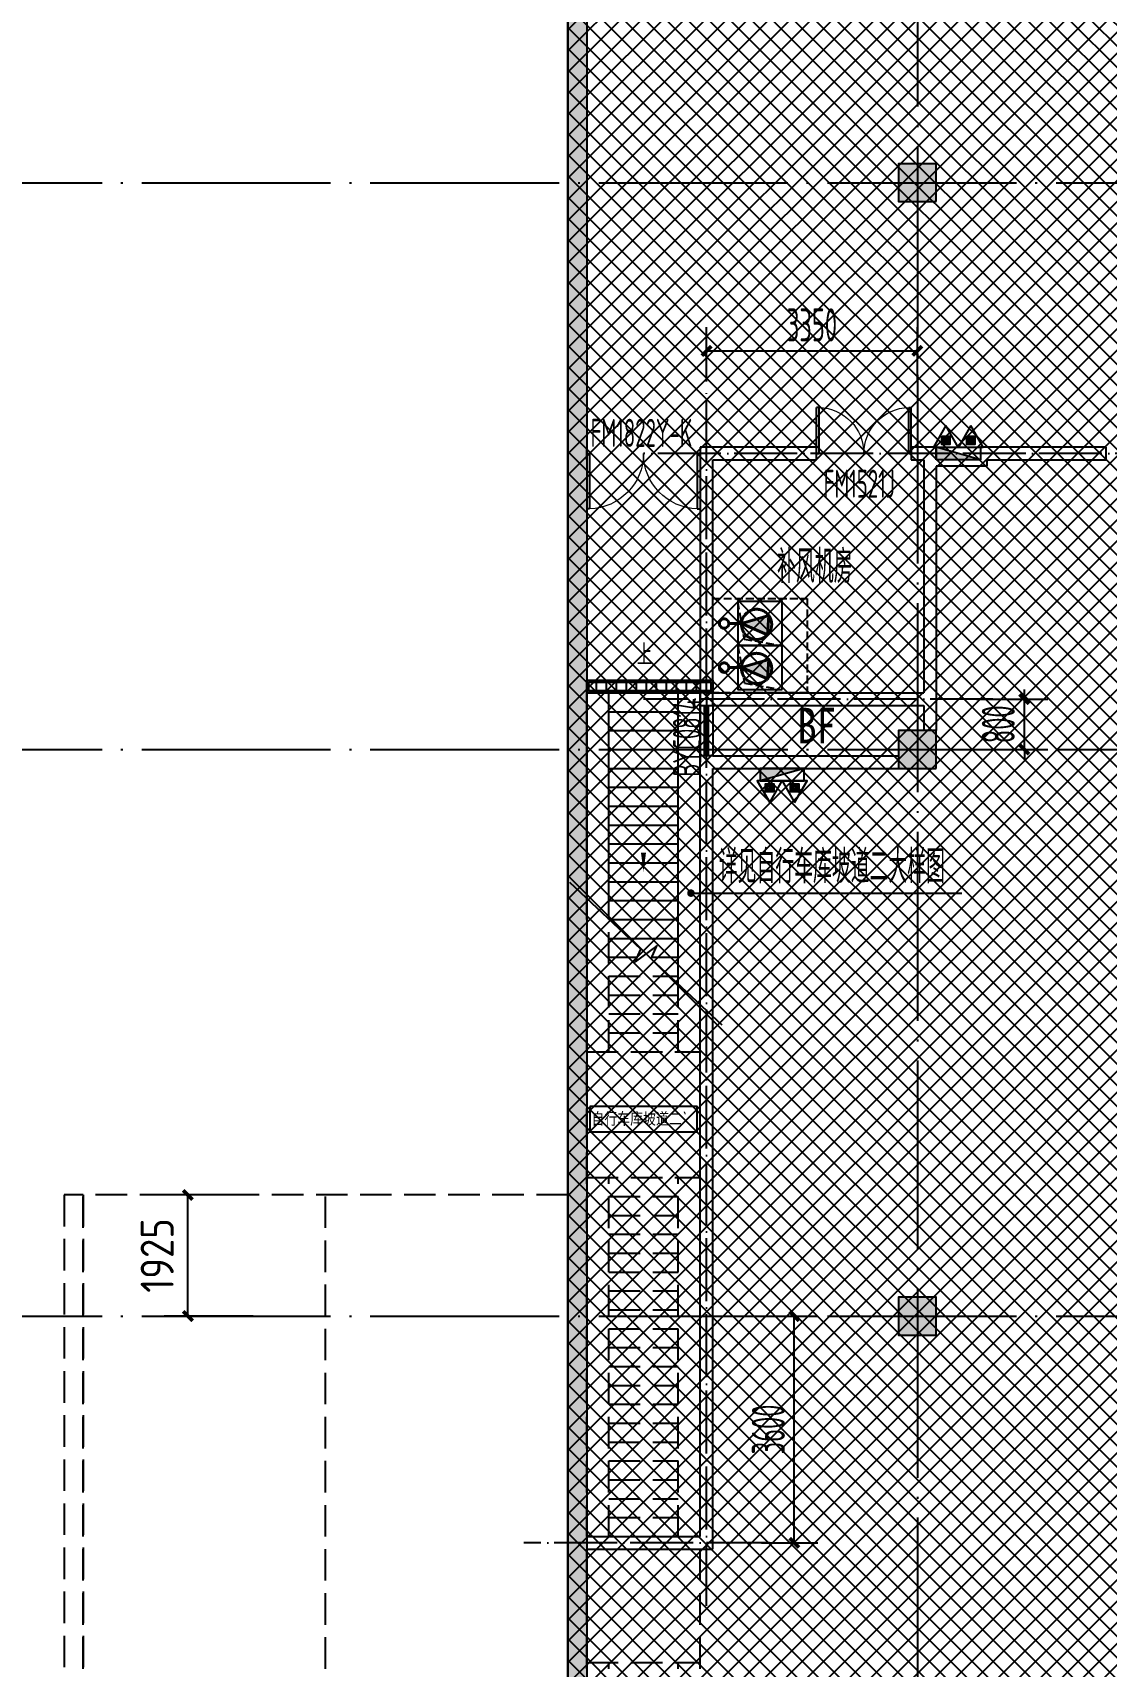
# Model space of a CAD drawing. Extents: x -473190 to 2138458, y -81875 to 2633646.
# Drawn here: x 909657 to 926707, y 20631 to 46576 of the extents above; entities that cross this region are included whole.
import ezdxf

# ---------------------------------------------------------------- set-up
doc = ezdxf.new("R2010")
doc.units = 0
doc.header["$LTSCALE"] = 1000
for name, pattern in [('DASH', [0.35, 0.25, -0.1]), ('DOTE', [2.42, 2, -0.2, 0.02, -0.2]), ('排水', [1.1, 1, -0.1])]:
    doc.linetypes.add(name, pattern=pattern)
for name, color, linetype in [('03小品', 2, 'Continuous'), ('A-COLUMN', 2, 'Continuous'), ('A-ROOM_NAME', 23, 'Continuous'), ('A-STAIR', 3, 'Continuous'), ('A-WALL', 2, 'Continuous'), ('A-WINDOW', 4, 'Continuous'), ('DIM_LEAD', 3, 'Continuous'), ('DIM_SYMB', 3, 'Continuous'), ('DOOR_FIRE', 4, 'Continuous'), ('DOOR_FIRE_TEXT', 7, 'Continuous'), ('DOTE', 1, 'DOTE'), ('PUB_DIM', 3, 'Continuous'), ('PUB_HATCH', 8, 'Continuous'), ('PUB_TEXT', 7, 'Continuous'), ('W-EQUIP_消火栓', 7, 'Continuous'), ('W-EQUIP_灭火器', 7, 'Continuous'), ('WINDOW', 4, 'Continuous'), ('WINDOW_TEXT', 7, 'Continuous'), ('集水坑', 4, 'Continuous'), ('雨棚投影', 147, 'Continuous')]:
    doc.layers.add(name, color=color, linetype=linetype)
doc.layers.add('GPS-污水', color=2, linetype='排水', lineweight=40)
doc.styles.add('8B2_01', font='simhei.ttf', dxfattribs={"width": 0.8})
doc.styles.add('8B2_02', font='tssdeng.shx', dxfattribs={"width": 0.6, "bigfont": 'TSSDCHN.shx'})
doc.styles.add('_TCH_DIM', font='SIMPLEX', dxfattribs={"bigfont": 'GBCBIG'})
doc.styles.add('_TCH_DIM_T3', font='tssdeng.shx', dxfattribs={"width": 0.564706, "bigfont": '@@@tssdchn.shx'})
doc.styles.add('_TCH_WINDOW', font='tssdeng.shx', dxfattribs={"width": 0.8, "height": 3.5, "bigfont": 'tssdchn.shx'})
doc.styles.get("Standard").update_dxf_attribs({"font": 'gbenor.shx', "bigfont": 'gbcbig.shx'})
doc.styles.add('STANDARD_T3', font='gbenor.shx', dxfattribs={"bigfont": 'gbcbig.shx'})
doc.dimstyles.new('_TCH_ARCH&&150', dxfattribs={"dimtxt": 525, "dimasz": 150, "dimexe": 375, "dimexo": 450, "dimgap": 150, "dimtad": 1, "dimdec": 0, "dimzin": 0, "dimdsep": 46, "dimtxsty": '_TCH_DIM_T3', "dimblk": 'ARCHTICK', "dimcen": 0.09, "dimclrt": 7, "dimazin": 2, "dimtfac": 1, "dimtdec": 0, "dimtix": 1, "dimtmove": 2, "dimatfit": 3, "dimfxl": 0, "dimtolj": 1, "dimtzin": 0, "dimarcsym": 0})
doc.dimstyles.new('STANDARD&&150', dxfattribs={"dimtxt": 525, "dimasz": 150, "dimexe": 375, "dimexo": 450, "dimgap": 225, "dimtad": 1, "dimdec": 0, "dimzin": 0, "dimdsep": 46, "dimtxsty": 'STANDARD_T3', "dimblk": 'ARCHTICK', "dimcen": 0.09, "dimadec": 0, "dimazin": 0, "dimtfac": 1, "dimtdec": 0, "dimtix": 1, "dimtmove": 2, "dimatfit": 3, "dimfxl": 0, "dimtolj": 1, "dimtzin": 0, "dimarcsym": 0})

# ---------------------------------------------------------------- blocks, each defined once
blk = doc.blocks.new('坡道')
at = {"layer": '雨棚投影', "linetype": 'DASH', "lineweight": -3, "ltscale": 2}
blk.add_line((-138368, -493850), (-175993, -493851), dxfattribs=at)
for points in [[(-138368, -490000), (-175993, -490001), (-175993, -497701), (-138368, -497700)], [(-138368, -498000), (-138368, -497701), (-175993, -497701), (-175993, -498000)]]:
    blk.add_lwpolyline(points, close=True, dxfattribs=at)
blk = doc.blocks.new('自行车坡道')
at = {"layer": 'A-STAIR'}
for p, q in [((-72448, -339871), (-67495, -339871)), ((-67495, -341671), (-67495, -339871)), ((-72119, -340221), (-67495, -340221)), ((-71995, -340353), (-71995, -340221)), ((-71695, -340638), (-71695, -340221)), ((-71395, -340993), (-71395, -340221)), ((-71095, -341321), (-71095, -340221)), ((-70795, -341321), (-70795, -340221)), ((-70495, -341321), (-70495, -340221)), ((-70195, -341321), (-70195, -340221)), ((-69895, -341321), (-69895, -340221)), ((-69595, -341321), (-69595, -340221)), ((-69295, -341321), (-69295, -340221)), ((-68995, -341321), (-68995, -340221)), ((-68695, -341321), (-68695, -340221)), ((-68395, -341321), (-68395, -340221)), ((-68095, -341321), (-68095, -340221)), ((-67795, -341321), (-67795, -340221)), ((-71095, -341321), (-67495, -341321)), ((-70759, -341671), (-67495, -341671))]:
    blk.add_line(p, q, dxfattribs=at)
at = {"layer": 'DIM_SYMB'}
blk.add_lwpolyline([(-72776, -339521), (-71718, -340648), (-71513, -340560), (-71768, -340902), (-71564, -340812), (-70507, -341939)], dxfattribs=at)
at = {"layer": '雨棚投影', "color": 252, "linetype": 'DASH', "lineweight": -3, "ltscale": 2}
for p, q in [((-96295, -339871), (-72448, -339871)), ((-82895, -341671), (-82895, -339871)), ((-80895, -341671), (-80895, -339871)), ((-75195, -341671), (-75195, -339871)), ((-73195, -341671), (-73195, -339871)), ((-88595, -340221), (-82895, -340221)), ((-80895, -340221), (-75195, -340221)), ((-80595, -341321), (-80595, -340221)), ((-80295, -341321), (-80295, -340221)), ((-79995, -341321), (-79995, -340221)), ((-79695, -341321), (-79695, -340221)), ((-79395, -341321), (-79395, -340221)), ((-79095, -341321), (-79095, -340221)), ((-78795, -341321), (-78795, -340221)), ((-78495, -341321), (-78495, -340221)), ((-78195, -341321), (-78195, -340221)), ((-77895, -341321), (-77895, -340221)), ((-77595, -341321), (-77595, -340221)), ((-77295, -341321), (-77295, -340221)), ((-76995, -341321), (-76995, -340221)), ((-76695, -341321), (-76695, -340221)), ((-76395, -341321), (-76395, -340221)), ((-76095, -341321), (-76095, -340221)), ((-75795, -341321), (-75795, -340221)), ((-75495, -341321), (-75495, -340221)), ((-73195, -340221), (-72119, -340221)), ((-72895, -341321), (-72895, -340221)), ((-72595, -341321), (-72595, -340221)), ((-72295, -341321), (-72295, -340221)), ((-71995, -341321), (-71995, -340353)), ((-71695, -341321), (-71695, -340869)), ((-71395, -341321), (-71395, -340993)), ((-88595, -341321), (-82895, -341321)), ((-80895, -341321), (-75195, -341321)), ((-73195, -341321), (-71095, -341321)), ((-96295, -341671), (-70759, -341671))]:
    blk.add_line(p, q, dxfattribs=at)
blk = doc.blocks.new('$SB01_1')
h = blk.add_hatch(color=256)
h.dxf.hatch_style = 1
h.paths.add_polyline_path([(-0.381, -0.323), (0.5, 0), (-0.381, 0.323)])
h.paths.add_polyline_path([(0, 0), (0.002, 0), (0.002, 0.001), (0, 0.001)], flags=24)
h.paths.add_polyline_path([(0, -0.002), (0.003, -0.002), (0.003, -0.001), (0, -0.001)], flags=24)
h.paths.add_polyline_path([(0, -0.003), (0.003, -0.003), (0.003, -0.002), (0, -0.002)], flags=24)
for p, q in [((0.5, 0), (-0.381, 0.323)), ((-0.381, 0.323), (-0.381, -0.323)), ((0.5, 0), (-0.381, -0.323))]:
    blk.add_line(p, q)
blk.add_circle((0, 0), 0.5)
at = {"flags": 1}
for tag, p in [('UNIT', (0, 0)), ('SPEC', (0, -0.002)), ('WHAT', (0, -0.003))]:
    blk.add_attdef(tag, p, '', height=0.001, dxfattribs=at)
blk = doc.blocks.new('人防集水坑')
at = {"layer": 'GPS-污水', "linetype": '排水'}
for p, q in [((307486, 701151), (307284, 701151)), ((307486, 700451), (307284, 700451))]:
    blk.add_line(p, q, dxfattribs=at)
for centre in [(307561, 701151), (307561, 700451)]:
    blk.add_circle(centre, 75, dxfattribs=at)
at = {"layer": '集水坑', "linetype": 'DASH', "ltscale": 0.5}
blk.add_lwpolyline([(306241, 700051), (306241, 701551), (307741, 701551), (307741, 700051)], close=True, dxfattribs=at)
at = {"layer": '集水坑', "linetype": 'Continuous', "ltscale": 0.5}
for points in [[(306641, 701501), (306641, 700801), (307341, 700801), (307341, 701501)], [(306641, 700801), (306641, 700101), (307341, 700101), (307341, 700801)]]:
    blk.add_lwpolyline(points, close=True, dxfattribs=at)
at = {"layer": '集水坑', "linetype": 'DASH', "ltscale": 0.5}
for points in [[(307341, 700801), (307237, 701397), (306641, 701501)], [(307347, 700101), (307243, 700697), (306647, 700801)]]:
    blk.add_lwpolyline(points, dxfattribs=at)
at = {"layer": 'GPS-污水', "linetype": '排水', "xscale": -480.0000000000002, "yscale": 480.0000000000002, "zscale": 480.0000000000002, "rotation": 176.2535374729293}
for p in [(307045, 701164, 0), (307045, 700464, 0)]:
    blk.add_blockref('$SB01_1', p, dxfattribs=at)
blk = doc.blocks.new('A$C3672542B')
at = {"layer": '集水坑', "linetype": 'Continuous', "rotation": 180}
blk.add_blockref('人防集水坑', (321974.7, 553032.5), dxfattribs=at)
blk = doc.blocks.new('_ArchTick')
at = {"color": 0, "linetype": 'ByBlock', "const_width": 0.4}
blk.add_lwpolyline([(-0.5, -0.5), (0.5, 0.5)], dxfattribs=at)
blk = doc.blocks.new('*D5468')
at = {"layer": 'Defpoints', "color": 0, "transparency": 16777216}
for p in [(-16489, -102500), (-15277, -102500), (-16489, -103300)]:
    blk.add_point(p, dxfattribs=at)
at = {"layer": 'PUB_DIM', "color": 0, "lineweight": -2, "transparency": 16777216}
for p, q in [((-15277, -102500), (-15277, -102350)), ((-16039, -102500), (-14902, -102500)), ((-15277, -103300), (-15277, -102500)), ((-16039, -103300), (-14902, -103300)), ((-15277, -103300), (-15277, -103450))]:
    blk.add_line(p, q, dxfattribs=at)
at = {"layer": 'PUB_DIM', "color": 0, "lineweight": -2, "transparency": 16777216, "xscale": 150, "yscale": 150, "zscale": 150}
for p, rotation in [((-15277, -102500), 270), ((-15277, -103300), 90)]:
    blk.add_blockref('_ArchTick', p, dxfattribs=dict(at, rotation=rotation))
at = {"layer": 'PUB_DIM', "color": 7, "transparency": 16777216, "insert": (-15690, -102900), "char_height": 525, "attachment_point": 5, "rotation": 90, "style": '_TCH_DIM_T3'}
blk.add_mtext('\\A1;800', dxfattribs=at)
blk = doc.blocks.new('*D5471')
at = {"layer": 'Defpoints', "color": 0, "transparency": 16777216}
for p in [(-16975, -96970), (-20325, -97906), (-16975, -97906)]:
    blk.add_point(p, dxfattribs=at)
at = {"layer": 'PUB_DIM', "color": 0, "lineweight": -2, "transparency": 16777216}
for p, q in [((-20325, -97456), (-20325, -96595)), ((-16975, -97456), (-16975, -96595)), ((-20325, -96970), (-16975, -96970))]:
    blk.add_line(p, q, dxfattribs=at)
at = {"layer": 'PUB_DIM', "color": 0, "lineweight": -2, "transparency": 16777216, "xscale": 150, "yscale": 150, "zscale": 150, "rotation": 180}
blk.add_blockref('_ArchTick', (-20325, -96970), dxfattribs=at)
at = {"layer": 'PUB_DIM', "color": 0, "lineweight": -2, "transparency": 16777216, "xscale": 150, "yscale": 150, "zscale": 150}
blk.add_blockref('_ArchTick', (-16975, -96970), dxfattribs=at)
at = {"layer": 'PUB_DIM', "color": 7, "transparency": 16777216, "insert": (-18650, -96557), "char_height": 525, "attachment_point": 5, "style": '_TCH_DIM_T3'}
blk.add_mtext('\\A1;3350', dxfattribs=at)
blk = doc.blocks.new('*D5476')
at = {"layer": 'Defpoints', "color": 0, "transparency": 16777216}
for p in [(-19900, -112300), (-18930, -112300), (-19900, -115900)]:
    blk.add_point(p, dxfattribs=at)
at = {"layer": 'PUB_DIM', "color": 0, "lineweight": -2, "transparency": 16777216}
for p, q in [((-19450, -112300), (-18555, -112300)), ((-18930, -115900), (-18930, -112300)), ((-19450, -115900), (-18555, -115900))]:
    blk.add_line(p, q, dxfattribs=at)
at = {"layer": 'PUB_DIM', "color": 0, "lineweight": -2, "transparency": 16777216, "xscale": 150, "yscale": 150, "zscale": 150}
for p, rotation in [((-18930, -112300), 90), ((-18930, -115900), 270)]:
    blk.add_blockref('_ArchTick', p, dxfattribs=dict(at, rotation=rotation))
at = {"layer": 'PUB_DIM', "color": 7, "transparency": 16777216, "insert": (-19342, -114100), "char_height": 525, "attachment_point": 5, "rotation": 90, "style": '_TCH_DIM_T3'}
blk.add_mtext('\\A1;3600', dxfattribs=at)
blk = doc.blocks.new('A$C5C451EB0')
at = {"layer": '03小品'}
h = blk.add_hatch(dxfattribs=at)
h.set_pattern_fill('ANSI31', color=8, scale=100, angle=495, style=0)
h.set_pattern_definition([(180, (-767005.92, 3086967.97), (-1e-13, -158.75), [])])
h.paths.add_polyline_path([(-170, -170), (-30, -170), (-30, 1770), (-170, 1770)])
at = {"layer": '03小品', "color": 4}
blk.add_lwpolyline([(0, 367), (0, -200), (-200, -200), (-200, 1800), (0, 1800), (0, 367)], dxfattribs=at)
blk.add_lwpolyline([(-30, 367), (-30, -170), (-170, -170), (-170, 1770), (-30, 1770)], close=True, dxfattribs=at)
at = {"layer": '雨棚投影', "linetype": 'DASH', "lineweight": -3, "ltscale": 2}
blk.add_line((0, 1800), (0, -200), dxfattribs=at)
blk = doc.blocks.new('$TwtSys$00000434')
for p, q in [((-0.5, 0.5), (-0.5, -0.5)), ((-0.5, -0.5), (0.5, 0.5)), ((0.5, 0.5), (-0.5, 0.5)), ((0.5, -0.5), (0.5, 0.5)), ((-0.5, -0.5), (0.5, -0.5))]:
    blk.add_line(p, q)
blk.add_solid([(0.5, -0.5), (0.5, 0.5), (-0.5, -0.5)])
blk = doc.blocks.new('$TwtSys$00000546')
h = blk.add_hatch()
h.set_pattern_fill('ANSI31', color=256, scale=200, style=0)
h.set_pattern_definition([(45, (-38543.802, -6670.83), (-17.67767, 17.67767), [])])
h.paths.add_polyline_path([(-65, 174), (65, 174), (65, 44), (-65, 44)])
for points in [[(0, 344), (-198, 0), (198, 0)], [(-65, 174), (65, 174), (65, 44), (-65, 44)]]:
    blk.add_lwpolyline(points, close=True)
blk = doc.blocks.new('ADFASDF')
h = blk.add_hatch()
h.set_pattern_fill('ANSI37', color=8, scale=150)
h.set_pattern_definition([(45, (0, 0), (-168.3798, 168.3798), []), (135, (0, 0), (-168.3798, -168.3798), [])])
h.paths.add_polyline_path([(521397, 239186), (521397, 224886), (539697, 224886), (539697, 169261), (524947, 169261), (524947, 171211), (527822, 171211), (527922, 176611), (501318, 176611), (501125, 109884), (530547, 109887), (530547, 107449), (538188, 100503), (536147, 98236), (540086, 94690), (517812, 69953), (517812, 59790), (482108, 20136), (405247, 20136), (405247, 26086), (391997, 40436), (391997, 64736), (399997, 64738), (399997, 239186), (409022, 239186)])
blk.add_lwpolyline([(539697, 224886), (539697, 169261), (524947, 169261), (524947, 171211), (527822, 171211), (527922, 176611), (501318, 176611), (501125, 109884), (530547, 109887), (530547, 107449), (538188, 100503), (536147, 98236), (540086, 94690), (517812, 69953), (517812, 59790), (482108, 20136), (405247, 20136), (405247, 26086), (391997, 40436), (391997, 64736), (399997, 64738), (399997, 239186)])
blk = doc.blocks.new('*D1988')
at = {"layer": 'Defpoints', "color": 0, "transparency": 16777216}
for p in [(912122, 28117), (913606, 28117), (913606, 26192)]:
    blk.add_point(p, dxfattribs=at)
at = {"layer": 'PUB_DIM', "color": 0, "lineweight": -2, "transparency": 16777216}
for p, q in [((913156, 28117), (911747, 28117)), ((912122, 26192), (912122, 28117)), ((913156, 26192), (911747, 26192))]:
    blk.add_line(p, q, dxfattribs=at)
at = {"layer": 'PUB_DIM', "color": 0, "lineweight": -2, "transparency": 16777216, "xscale": 150, "yscale": 150, "zscale": 150}
for p, rotation in [((912122, 28117), 90), ((912122, 26192), 270)]:
    blk.add_blockref('_ArchTick', p, dxfattribs=dict(at, rotation=rotation))
at = {"layer": 'PUB_DIM', "color": 0, "transparency": 16777216, "insert": (911634, 27155), "char_height": 525, "attachment_point": 5, "rotation": 90, "style": 'STANDARD_T3'}
blk.add_mtext('\\A1;1925', dxfattribs=at)
blk = doc.blocks.new('$DorLib2D$00000002')
for p, q in [((-0.5, 0), (-0.5, 0.4875)), ((-0.475, 0.4875), (-0.5, 0.4875)), ((-0.475, 0), (-0.475, 0.4875)), ((0.475, 0), (0.475, 0.4875)), ((0.475, 0.4875), (0.5, 0.4875)), ((0.5, 0), (0.5, 0.4875)), ((-0.5, 0), (-0.475, 0)), ((0.5, 0), (0.475, 0))]:
    blk.add_line(p, q)
at = {"lineweight": 13}
for centre, start, end in [((-0.4875, 0), 0, 88.53072), ((0.4875, 0), 91.46928, 180)]:
    blk.add_arc(centre, 0.4875, start, end, dxfattribs=at)
blk = doc.blocks.new('$WINLIB2D$00000039')
at = {"color": 0}
for points in [[(-0.5, 0.5), (-0.5, -0.5)], [(0.5, 0.5), (-0.5, 0.5)], [(0.5, -0.5), (0.5, 0.5)], [(-0.5, 0.167), (0.5, 0.167)], [(-0.452, -0.167), (-0.5, 0.084)], [(-0.384, -0.167), (-0.448, 0.167)], [(-0.316, -0.167), (-0.38, 0.167)], [(-0.248, -0.167), (-0.312, 0.167)], [(-0.18, -0.167), (-0.244, 0.167)], [(-0.112, -0.167), (-0.176, 0.167)], [(-0.044, -0.167), (-0.108, 0.167)], [(0.024, -0.167), (-0.04, 0.167)], [(0.092, -0.167), (0.028, 0.167)], [(0.16, -0.167), (0.096, 0.167)], [(0.228, -0.167), (0.164, 0.167)], [(0.296, -0.167), (0.232, 0.167)], [(0.364, -0.167), (0.3, 0.167)], [(0.432, -0.167), (0.368, 0.167)], [(0.5, -0.167), (0.436, 0.167)], [(-0.5, -0.167), (0.5, -0.167)], [(0.5, -0.5), (-0.5, -0.5)]]:
    blk.add_lwpolyline(points, dxfattribs=at)
blk = doc.blocks.new('_FZH')
blk.add_lwpolyline([(-0.5, -0.5), (0.5, -0.5), (0.5, 0.5), (-0.5, 0.5)], close=True)
at = {"layer": 'PUB_HATCH'}
blk.add_solid([(-0.5, -0.5), (0.5, -0.5), (-0.5, 0.5), (0.5, 0.5)], dxfattribs=at)
blk = doc.blocks.new('A$C2B5B1B2C')
at = {"layer": 'DOTE', "linetype": 'DOTE', "ltscale": 0.5}
for p, q in [((-20325, -116900), (-20325, -97600)), ((475, -98600), (-21325, -98600)), ((-15775, -102500), (-21325, -102500)), ((-19325, -115900), (-23225, -115900))]:
    blk.add_line(p, q, dxfattribs=at)
at = {"layer": 'PUB_DIM'}
for p1, p2, distance, picture, middle in [((-20325, -97906.2), (-16975, -97906.2), 936.6, '*D5471', (-18650, -96557.1)), ((-16488.7, -103300), (-16488.7, -102500), -1211.6, '*D5468', (-15689.6, -102900)), ((-19900.4, -115900), (-19900.4, -112300), -970.4, '*D5476', (-19342.4, -114100))]:
    dim = blk.add_aligned_dim(p1=p1, p2=p2, distance=distance, dimstyle='_TCH_ARCH&&150', dxfattribs=at)
    dim.commit()
    dim.dimension.update_dxf_attribs({"geometry": picture, "text_midpoint": middle})

msp = doc.modelspace()

# ---------------------------------------------------------------- hatches: boundary and pattern name
at = {"layer": 'PUB_HATCH'}
for points in [[(918456.7, 107192.4), (918156.7, 107192.4), (918156.7, 39892.4), (918456.7, 39892.4)], [(918456.7, 39892.4), (918156.7, 39892.4), (918156.7, 8192.4), (918456.7, 8192.4)]]:
    msp.add_hatch(color=256, dxfattribs=at).paths.add_polyline_path(points)

# ---------------------------------------------------------------- linework, layer by layer
at = {"color": 1}
msp.add_lwpolyline([(918506.7, 29521.8), (918506.7, 29121.8), (920206.7, 29121.8), (920206.7, 29521.8), (918506.7, 29521.8)], dxfattribs=at)
at = {"layer": 'A-WALL'}
for p, q in [((918156.7, 107192.4), (918156.7, 39892.4)), ((918456.7, 107192.4), (918456.7, 39892.4)), ((918456.7, 39792.4), (918456.7, 39992.4)), ((920356.7, 39992.4), (920256.7, 39992.4)), ((920256.7, 39992.4), (920256.7, 39792.4)), ((922106.7, 39992.4), (920356.7, 39992.4)), ((922106.7, 39792.4), (922106.7, 39992.4)), ((924006.7, 39992.4), (923606.7, 39992.4)), ((923606.7, 39992.4), (923606.7, 39792.4)), ((924006.7, 39992.4), (924006.7, 39792.4)), ((924706.7, 39992.4), (924706.7, 39792.4)), ((926706.7, 39992.4), (924706.7, 39992.4)), ((926706.7, 39792.4), (926706.7, 39992.4)), ((918156.7, 39892.4), (918156.7, 8192.4)), ((918456.7, 39892.4), (918456.7, 8192.4)), ((920256.7, 39792.4), (920256.7, 35892.4)), ((920456.7, 39792.4), (922106.7, 39792.4)), ((920456.7, 35892.4), (920456.7, 39792.4)), ((923606.7, 39792.4), (923806.7, 39792.4)), ((923806.7, 39792.4), (923806.7, 39742.4)), ((923806.7, 39742.4), (923806.7, 36092.4)), ((924706.7, 39792.4), (924006.7, 39792.4)), ((924806.7, 39792.4), (924806.7, 39692.4)), ((924806.7, 39792.4), (926706.7, 39792.4)), ((924806.7, 39692.4), (924006.7, 39692.4)), ((924006.7, 39692.4), (924006.7, 35992.4)), ((920356.7, 36092.4), (923806.7, 36092.4)), ((920356.7, 36092.4), (920356.7, 35892.4)), ((920256.7, 35892.4), (920456.7, 35892.4)), ((920356.7, 35892.4), (923806.7, 35892.4)), ((923806.7, 35892.4), (923806.7, 35492.4)), ((924006.7, 35992.4), (924006.7, 35492.4)), ((920456.7, 35092.4), (920256.7, 35092.4)), ((920256.7, 35092.4), (920256.7, 34992.4)), ((920456.7, 35092.4), (923406.7, 35092.4)), ((920256.7, 22692.4), (920256.7, 34992.4)), ((920456.7, 34892.4), (923406.7, 34892.4)), ((920456.7, 22492.4), (920456.7, 34892.4)), ((918456.7, 22692.4), (920256.7, 22692.4)), ((918456.7, 22692.4), (918456.7, 22492.4)), ((918456.7, 22492.4), (920456.7, 22492.4))]:
    msp.add_line(p, q, dxfattribs=at)
at = {"layer": 'DIM_LEAD'}
for p, q in [((920110.3, 32911.1), (921065.1, 32911.1)), ((920110.3, 32911.1), (921065.1, 32911.1)), ((920110.3, 32911.1), (921065.1, 32911.1)), ((920110.3, 32911.1), (921065.1, 32911.1)), ((921065.1, 32911.1), (924410.6, 32911.1))]:
    msp.add_line(p, q, dxfattribs=at)
at = {"layer": 'DIM_LEAD', "const_width": 60}
msp.add_lwpolyline([(920080.3, 32911.1, 1), (920140.3, 32911.1, 1)], format="xyb", close=True, dxfattribs=at)
msp.add_lwpolyline([(920080.3, 32911.1, 1), (920140.3, 32911.1, 1)], format="xyb", close=True, dxfattribs=at)
msp.add_lwpolyline([(920080.3, 32911.1, 1), (920140.3, 32911.1, 1)], format="xyb", close=True, dxfattribs=at)
msp.add_lwpolyline([(920080.3, 32911.1, 1), (920140.3, 32911.1, 1)], format="xyb", close=True, dxfattribs=at)
at = {"layer": 'DIM_SYMB'}
msp.add_lwpolyline([(919356.7, 36093.5, 0, 0, 0), (919356.7, 33251.8, 0, 80, 0), (919356.7, 33551.8, 0, 0, 0)], format="xyseb", dxfattribs=at)
at = {"layer": 'DOTE', "color": 127, "linetype": 'DOTE', "ltscale": 1.5}
for p, q in [((918456.7, 171823.5), (918456.7, -58315.4)), ((923706.7, 171823.5), (923706.7, -58315.4))]:
    msp.add_line(p, q, dxfattribs=at)
at = {"layer": 'DOTE', "color": 16, "linetype": 'DOTE', "ltscale": 1.5}
for p, q in [((900498, 44192.4), (1024406.7, 44192.4)), ((900498, 35192.4), (1024406.7, 35192.4)), ((900498, 26192.4), (1024406.7, 26192.4))]:
    msp.add_line(p, q, dxfattribs=at)

# ---------------------------------------------------------------- block references
for name, p in [('A$C3672542B', (906223, 184610.6)), ('ADFASDF', (518159.5, -74243.9)), ('A$C2B5B1B2C', (940681.7, 138492.4))]:
    msp.add_blockref(name, p)
at = {"xscale": -1, "rotation": 270}
msp.add_blockref('自行车坡道', (1260127.3, 103587.3), dxfattribs=at)
for name, p, rotation in [('A$C5C451EB0', (920256.7, 36292.4), 90), ('坡道', (1408157.1, -147875.2), 270)]:
    msp.add_blockref(name, p, dxfattribs=dict(rotation=rotation))
at = {"layer": 'A-COLUMN', "xscale": 600, "yscale": 600, "zscale": 600, "rotation": 90}
for p in [(923706.7, 44192.4), (923706.7, 35192.4), (923706.7, 26192.4)]:
    msp.add_blockref('_FZH', p, dxfattribs=at)
at = {"layer": 'A-WINDOW'}
ref = msp.add_blockref('$DorLib2D$00000002', (919356.7, 39892.4), dxfattribs=dict(at, xscale=1800, yscale=-1800, zscale=200))
ref.add_attrib('A', 'FM1822Y-K', (918516.5, 39996.9), dxfattribs={"layer": 'DOOR_FIRE_TEXT', "height": 446.25, "style": '_TCH_WINDOW', "width": 0.564706})
at = {"layer": 'DOOR_FIRE'}
ref = msp.add_blockref('$DorLib2D$00000002', (922856.7, 39892.4), dxfattribs=dict(at, xscale=-1500, yscale=1500, zscale=200))
ref.add_attrib('A', 'FM1521J', (922217, 39189.3), dxfattribs={"layer": 'DOOR_FIRE_TEXT', "height": 446.25, "style": '_TCH_WINDOW', "width": 0.564706})
at = {"layer": 'W-EQUIP_消火栓', "yscale": 200, "zscale": 700}
for p, xscale, rotation in [((924356.7, 39892.4), -700, 359.9999999999923), ((921559, 34792.4), 700, 180)]:
    msp.add_blockref('$TwtSys$00000434', p, dxfattribs=dict(at, xscale=xscale, rotation=rotation))
at = {"layer": 'W-EQUIP_灭火器'}
for p in [(924158.3, 39992.4), (924555.1, 39992.4)]:
    msp.add_blockref('$TwtSys$00000546', p, dxfattribs=at)
at = {"layer": 'W-EQUIP_灭火器', "rotation": 180}
for p in [(921360.6, 34692.4), (921757.4, 34692.4)]:
    msp.add_blockref('$TwtSys$00000546', p, dxfattribs=at)
at = {"layer": 'WINDOW'}
ref = msp.add_blockref('$WINLIB2D$00000039', (920356.7, 35492.4), dxfattribs=dict(at, xscale=800, yscale=-200, zscale=800, rotation=90))
ref.add_attrib('A', 'BYC0814', (920270.5, 34762.7), dxfattribs={"layer": 'WINDOW_TEXT', "height": 446.25, "rotation": 90, "style": '_TCH_WINDOW', "width": 0.564706})

# ---------------------------------------------------------------- texts
at = {"layer": 'A-ROOM_NAME', "style": '8B2_02', "width": 0.6}
msp.add_text('补风机房', height=525, dxfattribs=at).set_placement((921478.9, 37835.4))
at = {"layer": 'A-ROOM_NAME', "color": 1, "style": '8B2_01', "width": 0.8}
for s, height, p in [('BF', 563.29, (921800.4, 35290.6)), ('自行车库坡道二`', 187.76, (918530.7, 29235.3))]:
    msp.add_text(s, height=height, dxfattribs=at).set_placement(p)
at = {"layer": 'PUB_TEXT', "style": '_TCH_DIM'}
msp.add_text('上', height=337.6, dxfattribs=at).set_placement((919252.5, 36528.2))
at = {"layer": 'PUB_TEXT', "style": '8B2_02', "width": 0.6}
msp.add_text('详见自行车库坡道二大样图', height=525, dxfattribs=at).set_placement((920552.5, 33068.6))

# ---------------------------------------------------------------- dimensions: what is measured, and where the dimension line sits
at = {"layer": 'PUB_DIM'}
dim = msp.add_aligned_dim(p1=(913606.4, 26192.4), p2=(913606.4, 28117.4), distance=1484.4, dimstyle='STANDARD&&150', dxfattribs=at)
dim.commit()
dim.dimension.update_dxf_attribs({"geometry": '*D1988', "text_midpoint": (911634.5, 27154.9)})

doc.saveas('drawing.dxf')
